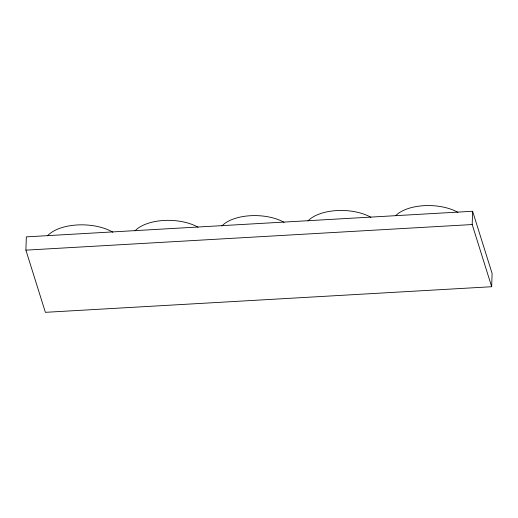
<?xml version="1.0" encoding="UTF-8"?>
<svg xmlns="http://www.w3.org/2000/svg" width="518" height="518" viewBox="0 0 518 518"><rect width="100%" height="100%" fill="white"/><g stroke="black" fill="none" stroke-linecap="round" stroke-linejoin="round"><path stroke-width="0.78" d="M25.9 250.149L26.327 236.868L472.617 211.26L492.1 273.439L491.673 286.719L45.383 312.328L25.9 250.149L472.189 224.54L491.673 286.719M472.189 224.54L472.617 211.26M221.827 226.042A38.073 19.289 1.8 0 1 283.993 222.261M134.991 230.905A38.481 19.496 1.8 0 1 198.012 227.195M307.957 220.998A38.429 19.47 1.8 0 1 370.894 217.288M395.881 215.482A38.228 19.367 1.8 0 1 457.938 212.354M47.559 235.781A39.407 19.969 1.8 0 1 112.853 232.213"/></g></svg>
